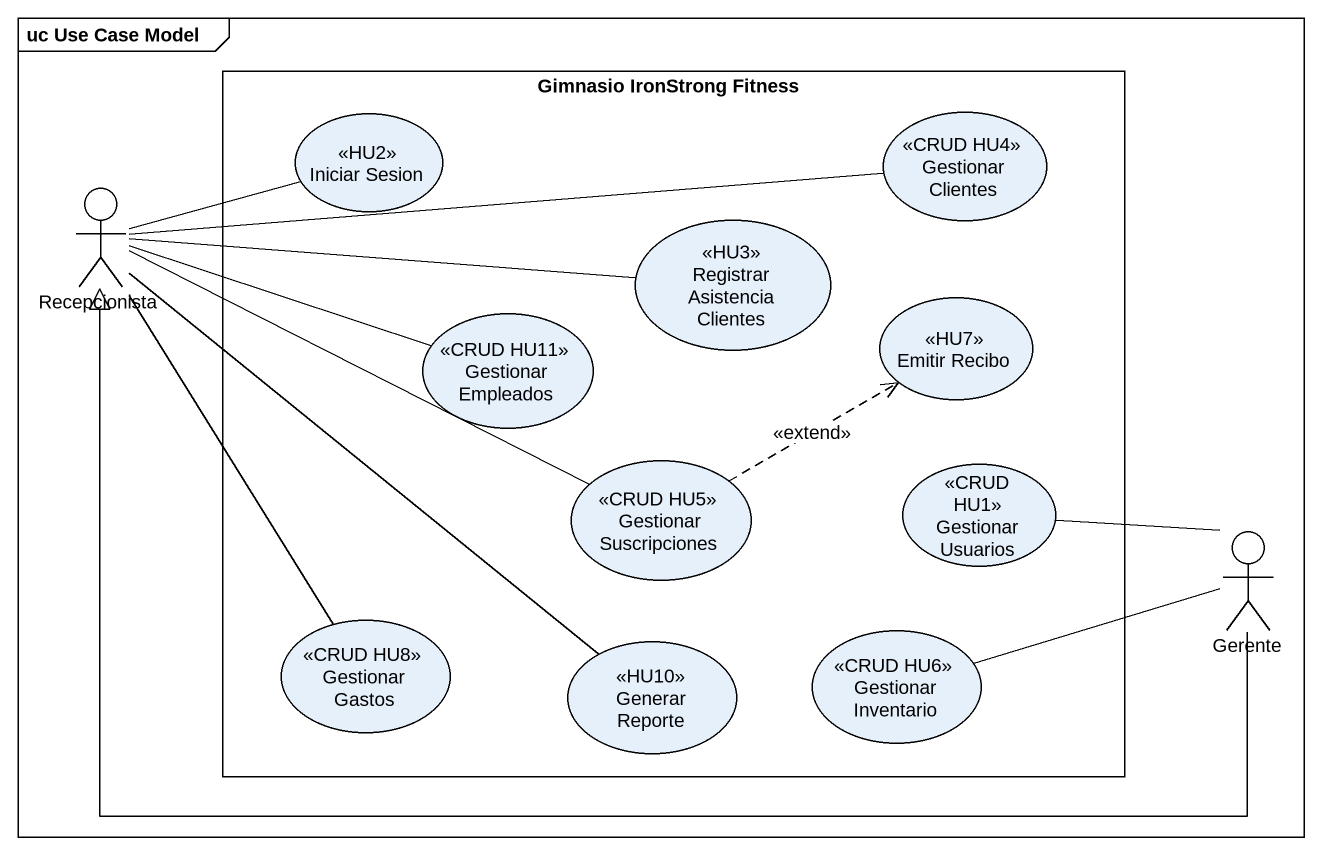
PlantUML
@startuml
mainframe uc Use Case Model
rectangle "Gimnasio IronStrong Fitness" as Gimnasio_IronStrong_Fitness {
  usecase "Iniciar Sesion" as Iniciar_Sesion <<HU2>>
  usecase "Gestionar Clientes" as Gestionar_Clientes <<CRUD HU4>>
  usecase "Registrar Asistencia Clientes" as Registrar_Asistencia <<HU3>>
  usecase "Gestionar Empleados" as Gestionar_Empleados <<CRUD HU11>>
  usecase "Emitir Recibo" as Emitir_Recibo <<HU7>>
  usecase "Gestionar Suscripciones" as Gestionar_Suscripciones <<CRUD HU5>>
  usecase "Gestionar Usuarios" as Gestionar_Usuarios <<CRUD HU1>>
  usecase "Gestionar Gastos" as Gestionar_Gastos <<CRUD HU8>>
  usecase "Gestionar Inventario" as Gestionar_Inventario <<CRUD HU6>>
  usecase "Generar Reporte" as Generar_Reporte <<HU10>>
}
actor Recepcionista
actor Gerente
Recepcionista -right- Iniciar_Sesion
Recepcionista -right- Gestionar_Clientes
Recepcionista -right- Registrar_Asistencia
Recepcionista -right- Gestionar_Empleados
Recepcionista -right- Gestionar_Suscripciones
Recepcionista -- Gestionar_Gastos
Recepcionista -- Generar_Reporte
Gestionar_Suscripciones .right.> Emitir_Recibo : <<extend>>
Gerente -left-|> Recepcionista
Gerente -left- Gestionar_Usuarios
Gerente -left- Gestionar_Inventario
@enduml
